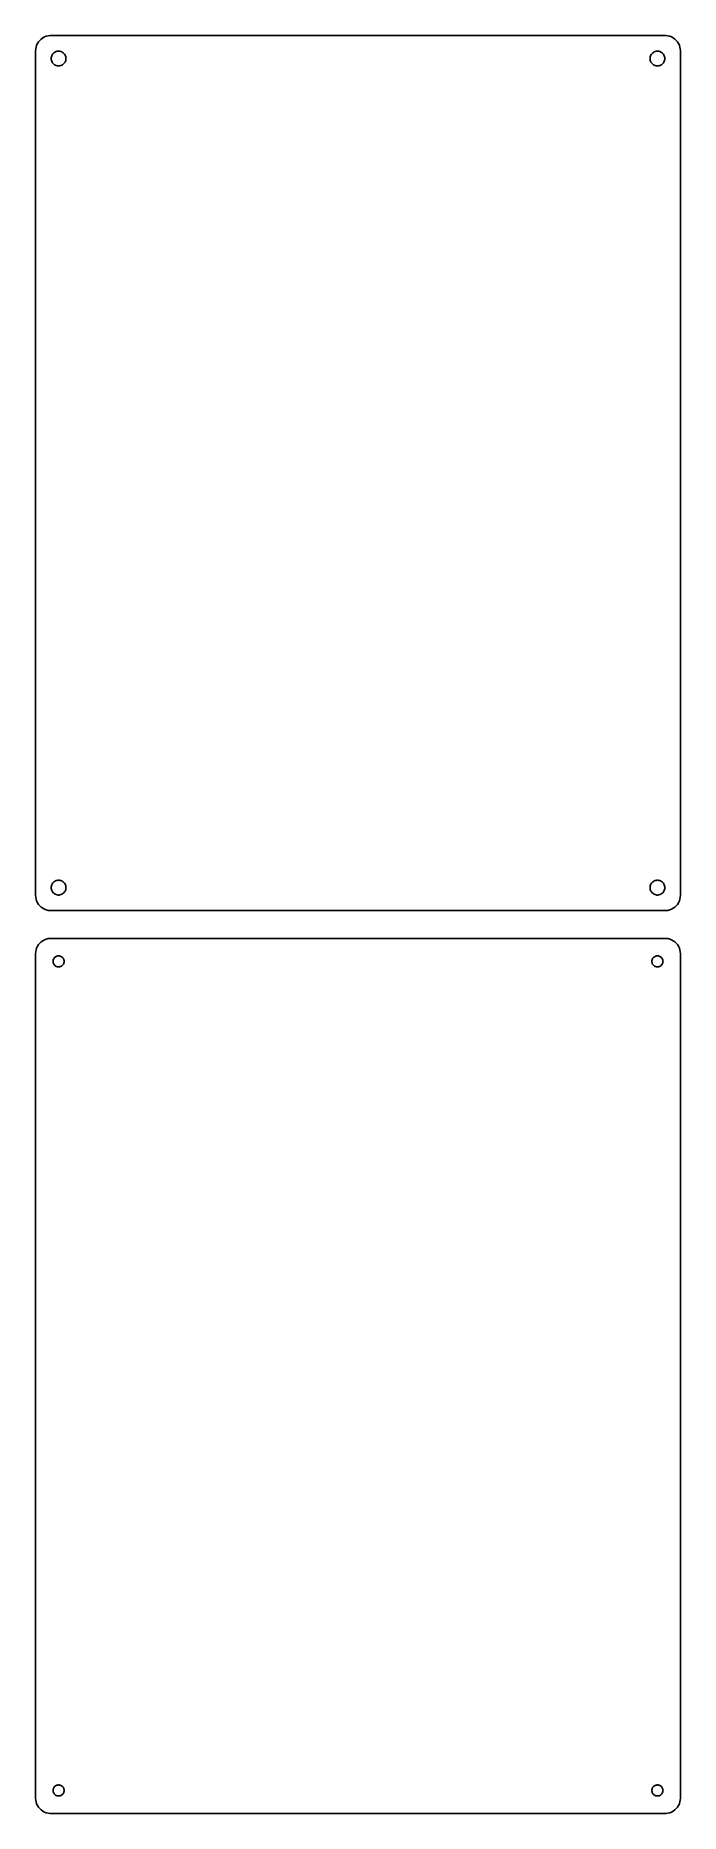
# Model space of a CAD drawing. Header units: metres. Extents: x -105 to 105, y 152 to 730.
import ezdxf

# ---------------------------------------------------------------- set-up
doc = ezdxf.new("R2010")
doc.units = ezdxf.units.M

msp = doc.modelspace()

# ---------------------------------------------------------------- linework, layer by layer
for p, q in [((-102.679, 729.722), (-103.187, 729.353)), ((-102.129, 730.024), (-102.679, 729.722)), ((-101.545, 730.255), (-102.129, 730.024)), ((-100.937, 730.411), (-101.545, 730.255)), ((-100.314, 730.49), (-100.937, 730.411)), ((100.314, 730.49), (-100.314, 730.49)), ((100.937, 730.411), (100.314, 730.49)), ((101.545, 730.255), (100.937, 730.411)), ((102.129, 730.024), (101.545, 730.255)), ((102.679, 729.722), (102.129, 730.024)), ((103.187, 729.353), (102.679, 729.722)), ((-104.961, 726.127), (-105, 725.5)), ((-105, 725.5), (-105, 450.5)), ((-104.843, 726.743), (-104.961, 726.127)), ((-104.649, 727.341), (-104.843, 726.743)), ((-104.382, 727.909), (-104.649, 727.341)), ((-104.045, 728.439), (-104.382, 727.909)), ((-103.645, 728.923), (-104.045, 728.439)), ((-103.187, 729.353), (-103.645, 728.923)), ((-99.8246, 723.597), (-99.7315, 723.883)), ((-99.7315, 723.883), (-99.6031, 724.156)), ((-99.6031, 724.156), (-99.4416, 724.411)), ((-99.4416, 724.411), (-99.2495, 724.643)), ((-99.2495, 724.643), (-99.0298, 724.849)), ((-99.0298, 724.849), (-98.786, 725.026)), ((-98.786, 725.026), (-98.5219, 725.172)), ((-98.5219, 725.172), (-98.2416, 725.283)), ((-98.2416, 725.283), (-97.9497, 725.357)), ((-97.9497, 725.357), (-97.6507, 725.395)), ((-97.6507, 725.395), (-97.3493, 725.395)), ((-97.3493, 725.395), (-97.0503, 725.357)), ((-97.0503, 725.357), (-96.7584, 725.283)), ((-96.7584, 725.283), (-96.4781, 725.172)), ((-96.4781, 725.172), (-96.214, 725.026)), ((-96.214, 725.026), (-95.9702, 724.849)), ((-95.9702, 724.849), (-95.7505, 724.643)), ((-95.7505, 724.643), (-95.5583, 724.411)), ((-95.5583, 724.411), (-95.3969, 724.156)), ((-95.3969, 724.156), (-95.2685, 723.883)), ((-95.2685, 723.883), (-95.1754, 723.597)), ((95.1754, 723.597), (95.2685, 723.883)), ((95.2685, 723.883), (95.3969, 724.156)), ((95.3969, 724.156), (95.5583, 724.411)), ((95.5583, 724.411), (95.7505, 724.643)), ((95.7505, 724.643), (95.9702, 724.849)), ((95.9702, 724.849), (96.214, 725.026)), ((96.214, 725.026), (96.4781, 725.172)), ((96.4781, 725.172), (96.7584, 725.283)), ((96.7584, 725.283), (97.0503, 725.357)), ((97.0503, 725.357), (97.3493, 725.395)), ((97.3493, 725.395), (97.6507, 725.395)), ((97.6507, 725.395), (97.9497, 725.357)), ((97.9497, 725.357), (98.2416, 725.283)), ((98.2416, 725.283), (98.5219, 725.172)), ((98.5219, 725.172), (98.786, 725.026)), ((98.786, 725.026), (99.0298, 724.849)), ((99.0298, 724.849), (99.2495, 724.643)), ((99.2495, 724.643), (99.4416, 724.411)), ((99.4416, 724.411), (99.6031, 724.156)), ((99.6031, 724.156), (99.7315, 723.883)), ((99.7315, 723.883), (99.8246, 723.597)), ((103.645, 728.923), (103.187, 729.353)), ((104.045, 728.439), (103.645, 728.923)), ((104.382, 727.909), (104.045, 728.439)), ((104.649, 727.341), (104.382, 727.909)), ((104.843, 726.743), (104.649, 727.341)), ((104.961, 726.127), (104.843, 726.743)), ((105, 725.5), (104.961, 726.127)), ((105, 450.5), (105, 725.5)), ((-99.9, 723), (-99.8811, 723.301)), ((-99.8811, 722.699), (-99.9, 723)), ((-99.8811, 723.301), (-99.8246, 723.597)), ((-99.8246, 722.403), (-99.8811, 722.699)), ((-99.7315, 722.117), (-99.8246, 722.403)), ((-99.6031, 721.844), (-99.7315, 722.117)), ((-99.4416, 721.589), (-99.6031, 721.844)), ((-99.2495, 721.357), (-99.4416, 721.589)), ((-99.0298, 721.151), (-99.2495, 721.357)), ((-98.786, 720.974), (-99.0298, 721.151)), ((-98.5219, 720.828), (-98.786, 720.974)), ((-98.2416, 720.717), (-98.5219, 720.828)), ((-97.9497, 720.643), (-98.2416, 720.717)), ((-97.6507, 720.605), (-97.9497, 720.643)), ((-97.3493, 720.605), (-97.6507, 720.605)), ((-97.0503, 720.643), (-97.3493, 720.605)), ((-96.7584, 720.717), (-97.0503, 720.643)), ((-96.4781, 720.828), (-96.7584, 720.717)), ((-96.214, 720.974), (-96.4781, 720.828)), ((-95.9702, 721.151), (-96.214, 720.974)), ((-95.7505, 721.357), (-95.9702, 721.151)), ((-95.5583, 721.589), (-95.7505, 721.357)), ((-95.3969, 721.844), (-95.5583, 721.589)), ((-95.2685, 722.117), (-95.3969, 721.844)), ((-95.1754, 722.403), (-95.2685, 722.117)), ((-95.1754, 723.597), (-95.1189, 723.301)), ((-95.1189, 722.699), (-95.1754, 722.403)), ((-95.1189, 723.301), (-95.1, 723)), ((-95.1, 723), (-95.1189, 722.699)), ((95.1, 723), (95.1189, 723.301)), ((95.1189, 722.699), (95.1, 723)), ((95.1189, 723.301), (95.1754, 723.597)), ((95.1754, 722.403), (95.1189, 722.699)), ((95.2685, 722.117), (95.1754, 722.403)), ((95.3969, 721.844), (95.2685, 722.117)), ((95.5583, 721.589), (95.3969, 721.844)), ((95.7505, 721.357), (95.5583, 721.589)), ((95.9702, 721.151), (95.7505, 721.357)), ((96.214, 720.974), (95.9702, 721.151)), ((96.4781, 720.828), (96.214, 720.974)), ((96.7584, 720.717), (96.4781, 720.828)), ((97.0503, 720.643), (96.7584, 720.717)), ((97.3493, 720.605), (97.0503, 720.643)), ((97.6507, 720.605), (97.3493, 720.605)), ((97.9497, 720.643), (97.6507, 720.605)), ((98.2416, 720.717), (97.9497, 720.643)), ((98.5219, 720.828), (98.2416, 720.717)), ((98.786, 720.974), (98.5219, 720.828)), ((99.0298, 721.151), (98.786, 720.974)), ((99.2495, 721.357), (99.0298, 721.151)), ((99.4416, 721.589), (99.2495, 721.357)), ((99.6031, 721.844), (99.4416, 721.589)), ((99.7315, 722.117), (99.6031, 721.844)), ((99.8246, 722.403), (99.7315, 722.117)), ((99.8246, 723.597), (99.8811, 723.301)), ((99.8811, 722.699), (99.8246, 722.403)), ((99.8811, 723.301), (99.9, 723)), ((99.9, 723), (99.8811, 722.699)), ((-99.9, 453), (-99.8811, 453.301)), ((-99.8811, 452.699), (-99.9, 453)), ((-99.8811, 453.301), (-99.8246, 453.597)), ((-99.8246, 452.403), (-99.8811, 452.699)), ((-99.8246, 453.597), (-99.7315, 453.883)), ((-99.7315, 452.117), (-99.8246, 452.403)), ((-99.7315, 453.883), (-99.6031, 454.156)), ((-99.6031, 451.844), (-99.7315, 452.117)), ((-99.6031, 454.156), (-99.4416, 454.411)), ((-99.4416, 451.589), (-99.6031, 451.844)), ((-99.4416, 454.411), (-99.2495, 454.643)), ((-99.2495, 454.643), (-99.0298, 454.849)), ((-99.0298, 454.849), (-98.786, 455.026)), ((-98.786, 455.026), (-98.5219, 455.172)), ((-98.5219, 455.172), (-98.2416, 455.283)), ((-98.2416, 455.283), (-97.9497, 455.357)), ((-97.9497, 455.357), (-97.6507, 455.395)), ((-97.6507, 455.395), (-97.3493, 455.395)), ((-97.3493, 455.395), (-97.0503, 455.357)), ((-97.0503, 455.357), (-96.7584, 455.283)), ((-96.7584, 455.283), (-96.4781, 455.172)), ((-96.4781, 455.172), (-96.214, 455.026)), ((-96.214, 455.026), (-95.9702, 454.849)), ((-95.9702, 454.849), (-95.7505, 454.643)), ((-95.7505, 454.643), (-95.5583, 454.411)), ((-95.5583, 454.411), (-95.3969, 454.156)), ((-95.3969, 451.844), (-95.5583, 451.589)), ((-95.3969, 454.156), (-95.2685, 453.883)), ((-95.2685, 452.117), (-95.3969, 451.844)), ((-95.2685, 453.883), (-95.1754, 453.597)), ((-95.1754, 452.403), (-95.2685, 452.117)), ((-95.1754, 453.597), (-95.1189, 453.301)), ((-95.1189, 452.699), (-95.1754, 452.403)), ((-95.1189, 453.301), (-95.1, 453)), ((-95.1, 453), (-95.1189, 452.699)), ((95.1, 453), (95.1189, 453.301)), ((95.1189, 452.699), (95.1, 453)), ((95.1189, 453.301), (95.1754, 453.597)), ((95.1754, 452.403), (95.1189, 452.699)), ((95.1754, 453.597), (95.2685, 453.883)), ((95.2685, 452.117), (95.1754, 452.403)), ((95.2685, 453.883), (95.3969, 454.156)), ((95.3969, 451.844), (95.2685, 452.117)), ((95.3969, 454.156), (95.5583, 454.411)), ((95.5583, 451.589), (95.3969, 451.844)), ((95.5583, 454.411), (95.7505, 454.643)), ((95.7505, 454.643), (95.9702, 454.849)), ((95.9702, 454.849), (96.214, 455.026)), ((96.214, 455.026), (96.4781, 455.172)), ((96.4781, 455.172), (96.7584, 455.283)), ((96.7584, 455.283), (97.0503, 455.357)), ((97.0503, 455.357), (97.3493, 455.395)), ((97.3493, 455.395), (97.6507, 455.395)), ((97.6507, 455.395), (97.9497, 455.357)), ((97.9497, 455.357), (98.2416, 455.283)), ((98.2416, 455.283), (98.5219, 455.172)), ((98.5219, 455.172), (98.786, 455.026)), ((98.786, 455.026), (99.0298, 454.849)), ((99.0298, 454.849), (99.2495, 454.643)), ((99.2495, 454.643), (99.4416, 454.411)), ((99.4416, 454.411), (99.6031, 454.156)), ((99.6031, 451.844), (99.4416, 451.589)), ((99.6031, 454.156), (99.7315, 453.883)), ((99.7315, 452.117), (99.6031, 451.844)), ((99.7315, 453.883), (99.8246, 453.597)), ((99.8246, 452.403), (99.7315, 452.117)), ((99.8246, 453.597), (99.8811, 453.301)), ((99.8811, 452.699), (99.8246, 452.403)), ((99.8811, 453.301), (99.9, 453)), ((99.9, 453), (99.8811, 452.699)), ((-105, 450.5), (-104.961, 449.873)), ((-104.961, 449.873), (-104.843, 449.257)), ((-104.843, 449.257), (-104.649, 448.659)), ((-104.649, 448.659), (-104.382, 448.091)), ((-104.382, 448.091), (-104.045, 447.561)), ((-104.045, 447.561), (-103.645, 447.077)), ((-103.645, 447.077), (-103.187, 446.647)), ((-103.187, 446.647), (-102.679, 446.278)), ((-102.679, 446.278), (-102.129, 445.976)), ((-102.129, 445.976), (-101.545, 445.745)), ((-99.2495, 451.357), (-99.4416, 451.589)), ((-99.0298, 451.151), (-99.2495, 451.357)), ((-98.786, 450.974), (-99.0298, 451.151)), ((-98.5219, 450.828), (-98.786, 450.974)), ((-98.2416, 450.717), (-98.5219, 450.828)), ((-97.9497, 450.643), (-98.2416, 450.717)), ((-97.6507, 450.605), (-97.9497, 450.643)), ((-97.3493, 450.605), (-97.6507, 450.605)), ((-97.0503, 450.643), (-97.3493, 450.605)), ((-96.7584, 450.717), (-97.0503, 450.643)), ((-96.4781, 450.828), (-96.7584, 450.717)), ((-96.214, 450.974), (-96.4781, 450.828)), ((-95.9702, 451.151), (-96.214, 450.974)), ((-95.7505, 451.357), (-95.9702, 451.151)), ((-95.5583, 451.589), (-95.7505, 451.357)), ((95.7505, 451.357), (95.5583, 451.589)), ((95.9702, 451.151), (95.7505, 451.357)), ((96.214, 450.974), (95.9702, 451.151)), ((96.4781, 450.828), (96.214, 450.974)), ((96.7584, 450.717), (96.4781, 450.828)), ((97.0503, 450.643), (96.7584, 450.717)), ((97.3493, 450.605), (97.0503, 450.643)), ((97.6507, 450.605), (97.3493, 450.605)), ((97.9497, 450.643), (97.6507, 450.605)), ((98.2416, 450.717), (97.9497, 450.643)), ((98.5219, 450.828), (98.2416, 450.717)), ((98.786, 450.974), (98.5219, 450.828)), ((99.0298, 451.151), (98.786, 450.974)), ((99.2495, 451.357), (99.0298, 451.151)), ((99.4416, 451.589), (99.2495, 451.357)), ((101.545, 445.745), (102.129, 445.976)), ((102.129, 445.976), (102.679, 446.278)), ((102.679, 446.278), (103.187, 446.647)), ((103.187, 446.647), (103.645, 447.077)), ((103.645, 447.077), (104.045, 447.561)), ((104.045, 447.561), (104.382, 448.091)), ((104.382, 448.091), (104.649, 448.659)), ((104.649, 448.659), (104.843, 449.257)), ((104.843, 449.257), (104.961, 449.873)), ((104.961, 449.873), (105, 450.5)), ((-101.545, 445.745), (-100.937, 445.589)), ((-100.937, 445.589), (-100.314, 445.51)), ((-100.314, 445.51), (100.314, 445.51)), ((100.314, 445.51), (100.937, 445.589)), ((100.937, 445.589), (101.545, 445.745)), ((-104.045, 434.439), (-104.382, 433.909)), ((-103.645, 434.923), (-104.045, 434.439)), ((-103.187, 435.353), (-103.645, 434.923)), ((-102.679, 435.722), (-103.187, 435.353)), ((-102.129, 436.024), (-102.679, 435.722)), ((-101.545, 436.255), (-102.129, 436.024)), ((-100.937, 436.411), (-101.545, 436.255)), ((-100.314, 436.49), (-100.937, 436.411)), ((100.314, 436.49), (-100.314, 436.49)), ((100.937, 436.411), (100.314, 436.49)), ((101.545, 436.255), (100.937, 436.411)), ((102.129, 436.024), (101.545, 436.255)), ((102.679, 435.722), (102.129, 436.024)), ((103.187, 435.353), (102.679, 435.722)), ((103.645, 434.923), (103.187, 435.353)), ((104.045, 434.439), (103.645, 434.923)), ((104.382, 433.909), (104.045, 434.439)), ((-104.961, 432.127), (-105, 431.5)), ((-105, 431.5), (-105, 156.5)), ((-104.843, 432.743), (-104.961, 432.127)), ((-104.649, 433.341), (-104.843, 432.743)), ((-104.382, 433.909), (-104.649, 433.341)), ((-99.3, 429), (-99.2858, 429.226)), ((-99.2858, 428.774), (-99.3, 429)), ((-99.2858, 429.226), (-99.2434, 429.448)), ((-99.2434, 428.552), (-99.2858, 428.774)), ((-99.2434, 429.448), (-99.1736, 429.663)), ((-99.1736, 428.337), (-99.2434, 428.552)), ((-99.1736, 429.663), (-99.0773, 429.867)), ((-99.0773, 429.867), (-98.9562, 430.058)), ((-98.9562, 430.058), (-98.8121, 430.232)), ((-98.8121, 430.232), (-98.6474, 430.387)), ((-98.6474, 430.387), (-98.4645, 430.52)), ((-98.4645, 430.52), (-98.2664, 430.629)), ((-98.2664, 430.629), (-98.0562, 430.712)), ((-98.0562, 430.712), (-97.8373, 430.768)), ((-97.8373, 430.768), (-97.613, 430.796)), ((-97.613, 430.796), (-97.387, 430.796)), ((-97.387, 430.796), (-97.1627, 430.768)), ((-97.1627, 430.768), (-96.9438, 430.712)), ((-96.9438, 430.712), (-96.7336, 430.629)), ((-96.7336, 430.629), (-96.5355, 430.52)), ((-96.5355, 430.52), (-96.3526, 430.387)), ((-96.3526, 430.387), (-96.1879, 430.232)), ((-96.1879, 430.232), (-96.0438, 430.058)), ((-96.0438, 430.058), (-95.9226, 429.867)), ((-95.9226, 429.867), (-95.8264, 429.663)), ((-95.8264, 429.663), (-95.7565, 429.448)), ((-95.7565, 428.552), (-95.8264, 428.337)), ((-95.7565, 429.448), (-95.7142, 429.226)), ((-95.7142, 428.774), (-95.7565, 428.552)), ((-95.7142, 429.226), (-95.7, 429)), ((-95.7, 429), (-95.7142, 428.774)), ((95.7, 429), (95.7142, 429.226)), ((95.7142, 428.774), (95.7, 429)), ((95.7142, 429.226), (95.7565, 429.448)), ((95.7565, 428.552), (95.7142, 428.774)), ((95.7565, 429.448), (95.8264, 429.663)), ((95.8264, 428.337), (95.7565, 428.552)), ((95.8264, 429.663), (95.9226, 429.867)), ((95.9226, 429.867), (96.0438, 430.058)), ((96.0438, 430.058), (96.1879, 430.232)), ((96.1879, 430.232), (96.3526, 430.387)), ((96.3526, 430.387), (96.5355, 430.52)), ((96.5355, 430.52), (96.7336, 430.629)), ((96.7336, 430.629), (96.9438, 430.712)), ((96.9438, 430.712), (97.1627, 430.768)), ((97.1627, 430.768), (97.387, 430.796)), ((97.387, 430.796), (97.613, 430.796)), ((97.613, 430.796), (97.8373, 430.768)), ((97.8373, 430.768), (98.0562, 430.712)), ((98.0562, 430.712), (98.2664, 430.629)), ((98.2664, 430.629), (98.4645, 430.52)), ((98.4645, 430.52), (98.6474, 430.387)), ((98.6474, 430.387), (98.8121, 430.232)), ((98.8121, 430.232), (98.9562, 430.058)), ((98.9562, 430.058), (99.0773, 429.867)), ((99.0773, 429.867), (99.1736, 429.663)), ((99.1736, 429.663), (99.2434, 429.448)), ((99.2434, 428.552), (99.1736, 428.337)), ((99.2434, 429.448), (99.2858, 429.226)), ((99.2858, 428.774), (99.2434, 428.552)), ((99.2858, 429.226), (99.3, 429)), ((99.3, 429), (99.2858, 428.774)), ((104.649, 433.341), (104.382, 433.909)), ((104.843, 432.743), (104.649, 433.341)), ((104.961, 432.127), (104.843, 432.743)), ((105, 431.5), (104.961, 432.127)), ((105, 156.5), (105, 431.5)), ((-99.0773, 428.133), (-99.1736, 428.337)), ((-98.9562, 427.942), (-99.0773, 428.133)), ((-98.8121, 427.768), (-98.9562, 427.942)), ((-98.6474, 427.613), (-98.8121, 427.768)), ((-98.4645, 427.48), (-98.6474, 427.613)), ((-98.2664, 427.371), (-98.4645, 427.48)), ((-98.0562, 427.288), (-98.2664, 427.371)), ((-97.8373, 427.232), (-98.0562, 427.288)), ((-97.613, 427.204), (-97.8373, 427.232)), ((-97.387, 427.204), (-97.613, 427.204)), ((-97.1627, 427.232), (-97.387, 427.204)), ((-96.9438, 427.288), (-97.1627, 427.232)), ((-96.7336, 427.371), (-96.9438, 427.288)), ((-96.5355, 427.48), (-96.7336, 427.371)), ((-96.3526, 427.613), (-96.5355, 427.48)), ((-96.1879, 427.768), (-96.3526, 427.613)), ((-96.0438, 427.942), (-96.1879, 427.768)), ((-95.9226, 428.133), (-96.0438, 427.942)), ((-95.8264, 428.337), (-95.9226, 428.133)), ((95.9226, 428.133), (95.8264, 428.337)), ((96.0438, 427.942), (95.9226, 428.133)), ((96.1879, 427.768), (96.0438, 427.942)), ((96.3526, 427.613), (96.1879, 427.768)), ((96.5355, 427.48), (96.3526, 427.613)), ((96.7336, 427.371), (96.5355, 427.48)), ((96.9438, 427.288), (96.7336, 427.371)), ((97.1627, 427.232), (96.9438, 427.288)), ((97.387, 427.204), (97.1627, 427.232)), ((97.613, 427.204), (97.387, 427.204)), ((97.8373, 427.232), (97.613, 427.204)), ((98.0562, 427.288), (97.8373, 427.232)), ((98.2664, 427.371), (98.0562, 427.288)), ((98.4645, 427.48), (98.2664, 427.371)), ((98.6474, 427.613), (98.4645, 427.48)), ((98.8121, 427.768), (98.6474, 427.613)), ((98.9562, 427.942), (98.8121, 427.768)), ((99.0773, 428.133), (98.9562, 427.942)), ((99.1736, 428.337), (99.0773, 428.133)), ((-105, 156.5), (-104.961, 155.873)), ((-99.3, 159), (-99.2858, 159.226)), ((-99.2858, 158.774), (-99.3, 159)), ((-99.2858, 159.226), (-99.2434, 159.448)), ((-99.2434, 158.552), (-99.2858, 158.774)), ((-99.2434, 159.448), (-99.1736, 159.663)), ((-99.1736, 158.337), (-99.2434, 158.552)), ((-99.1736, 159.663), (-99.0773, 159.867)), ((-99.0773, 158.133), (-99.1736, 158.337)), ((-99.0773, 159.867), (-98.9562, 160.058)), ((-98.9562, 157.942), (-99.0773, 158.133)), ((-98.9562, 160.058), (-98.8121, 160.232)), ((-98.8121, 157.768), (-98.9562, 157.942)), ((-98.8121, 160.232), (-98.6474, 160.387)), ((-98.6474, 157.613), (-98.8121, 157.768)), ((-98.6474, 160.387), (-98.4645, 160.52)), ((-98.4645, 157.48), (-98.6474, 157.613)), ((-98.4645, 160.52), (-98.2664, 160.629)), ((-98.2664, 157.371), (-98.4645, 157.48)), ((-98.2664, 160.629), (-98.0562, 160.712)), ((-98.0562, 157.288), (-98.2664, 157.371)), ((-98.0562, 160.712), (-97.8373, 160.768)), ((-97.8373, 157.232), (-98.0562, 157.288)), ((-97.8373, 160.768), (-97.613, 160.796)), ((-97.613, 157.204), (-97.8373, 157.232)), ((-97.613, 160.796), (-97.387, 160.796)), ((-97.387, 157.204), (-97.613, 157.204)), ((-97.387, 160.796), (-97.1627, 160.768)), ((-97.1627, 157.232), (-97.387, 157.204)), ((-97.1627, 160.768), (-96.9438, 160.712)), ((-96.9438, 157.288), (-97.1627, 157.232)), ((-96.9438, 160.712), (-96.7336, 160.629)), ((-96.7336, 157.371), (-96.9438, 157.288)), ((-96.7336, 160.629), (-96.5355, 160.52)), ((-96.5355, 157.48), (-96.7336, 157.371)), ((-96.5355, 160.52), (-96.3526, 160.387)), ((-96.3526, 157.613), (-96.5355, 157.48)), ((-96.3526, 160.387), (-96.1879, 160.232)), ((-96.1879, 157.768), (-96.3526, 157.613)), ((-96.1879, 160.232), (-96.0438, 160.058)), ((-96.0438, 157.942), (-96.1879, 157.768)), ((-96.0438, 160.058), (-95.9226, 159.867)), ((-95.9226, 158.133), (-96.0438, 157.942)), ((-95.9226, 159.867), (-95.8264, 159.663)), ((-95.8264, 158.337), (-95.9226, 158.133)), ((-95.8264, 159.663), (-95.7565, 159.448)), ((-95.7565, 158.552), (-95.8264, 158.337)), ((-95.7565, 159.448), (-95.7142, 159.226)), ((-95.7142, 158.774), (-95.7565, 158.552)), ((-95.7142, 159.226), (-95.7, 159)), ((-95.7, 159), (-95.7142, 158.774)), ((95.7, 159), (95.7142, 159.226)), ((95.7142, 158.774), (95.7, 159)), ((95.7142, 159.226), (95.7565, 159.448)), ((95.7565, 158.552), (95.7142, 158.774)), ((95.7565, 159.448), (95.8264, 159.663)), ((95.8264, 158.337), (95.7565, 158.552)), ((95.8264, 159.663), (95.9226, 159.867)), ((95.9226, 158.133), (95.8264, 158.337)), ((95.9226, 159.867), (96.0438, 160.058)), ((96.0438, 157.942), (95.9226, 158.133)), ((96.0438, 160.058), (96.1879, 160.232)), ((96.1879, 157.768), (96.0438, 157.942)), ((96.1879, 160.232), (96.3526, 160.387)), ((96.3526, 157.613), (96.1879, 157.768)), ((96.3526, 160.387), (96.5355, 160.52)), ((96.5355, 157.48), (96.3526, 157.613)), ((96.5355, 160.52), (96.7336, 160.629)), ((96.7336, 157.371), (96.5355, 157.48)), ((96.7336, 160.629), (96.9438, 160.712)), ((96.9438, 157.288), (96.7336, 157.371)), ((96.9438, 160.712), (97.1627, 160.768)), ((97.1627, 157.232), (96.9438, 157.288)), ((97.1627, 160.768), (97.387, 160.796)), ((97.387, 157.204), (97.1627, 157.232)), ((97.387, 160.796), (97.613, 160.796)), ((97.613, 157.204), (97.387, 157.204)), ((97.613, 160.796), (97.8373, 160.768)), ((97.8373, 157.232), (97.613, 157.204)), ((97.8373, 160.768), (98.0562, 160.712)), ((98.0562, 157.288), (97.8373, 157.232)), ((98.0562, 160.712), (98.2664, 160.629)), ((98.2664, 157.371), (98.0562, 157.288)), ((98.2664, 160.629), (98.4645, 160.52)), ((98.4645, 157.48), (98.2664, 157.371)), ((98.4645, 160.52), (98.6474, 160.387)), ((98.6474, 157.613), (98.4645, 157.48)), ((98.6474, 160.387), (98.8121, 160.232)), ((98.8121, 157.768), (98.6474, 157.613)), ((98.8121, 160.232), (98.9562, 160.058)), ((98.9562, 157.942), (98.8121, 157.768)), ((98.9562, 160.058), (99.0773, 159.867)), ((99.0773, 158.133), (98.9562, 157.942)), ((99.0773, 159.867), (99.1736, 159.663)), ((99.1736, 158.337), (99.0773, 158.133)), ((99.1736, 159.663), (99.2434, 159.448)), ((99.2434, 158.552), (99.1736, 158.337)), ((99.2434, 159.448), (99.2858, 159.226)), ((99.2858, 158.774), (99.2434, 158.552)), ((99.2858, 159.226), (99.3, 159)), ((99.3, 159), (99.2858, 158.774)), ((104.961, 155.873), (105, 156.5)), ((-104.961, 155.873), (-104.843, 155.257)), ((-104.843, 155.257), (-104.649, 154.659)), ((-104.649, 154.659), (-104.382, 154.091)), ((-104.382, 154.091), (-104.045, 153.561)), ((-104.045, 153.561), (-103.645, 153.077)), ((-103.645, 153.077), (-103.187, 152.647)), ((-103.187, 152.647), (-102.679, 152.278)), ((-102.679, 152.278), (-102.129, 151.976)), ((-102.129, 151.976), (-101.545, 151.745)), ((-101.545, 151.745), (-100.937, 151.589)), ((-100.937, 151.589), (-100.314, 151.51)), ((-100.314, 151.51), (100.314, 151.51)), ((100.314, 151.51), (100.937, 151.589)), ((100.937, 151.589), (101.545, 151.745)), ((101.545, 151.745), (102.129, 151.976)), ((102.129, 151.976), (102.679, 152.278)), ((102.679, 152.278), (103.187, 152.647)), ((103.187, 152.647), (103.645, 153.077)), ((103.645, 153.077), (104.045, 153.561)), ((104.045, 153.561), (104.382, 154.091)), ((104.382, 154.091), (104.649, 154.659)), ((104.649, 154.659), (104.843, 155.257)), ((104.843, 155.257), (104.961, 155.873))]:
    msp.add_line(p, q)

doc.saveas('drawing.dxf')
